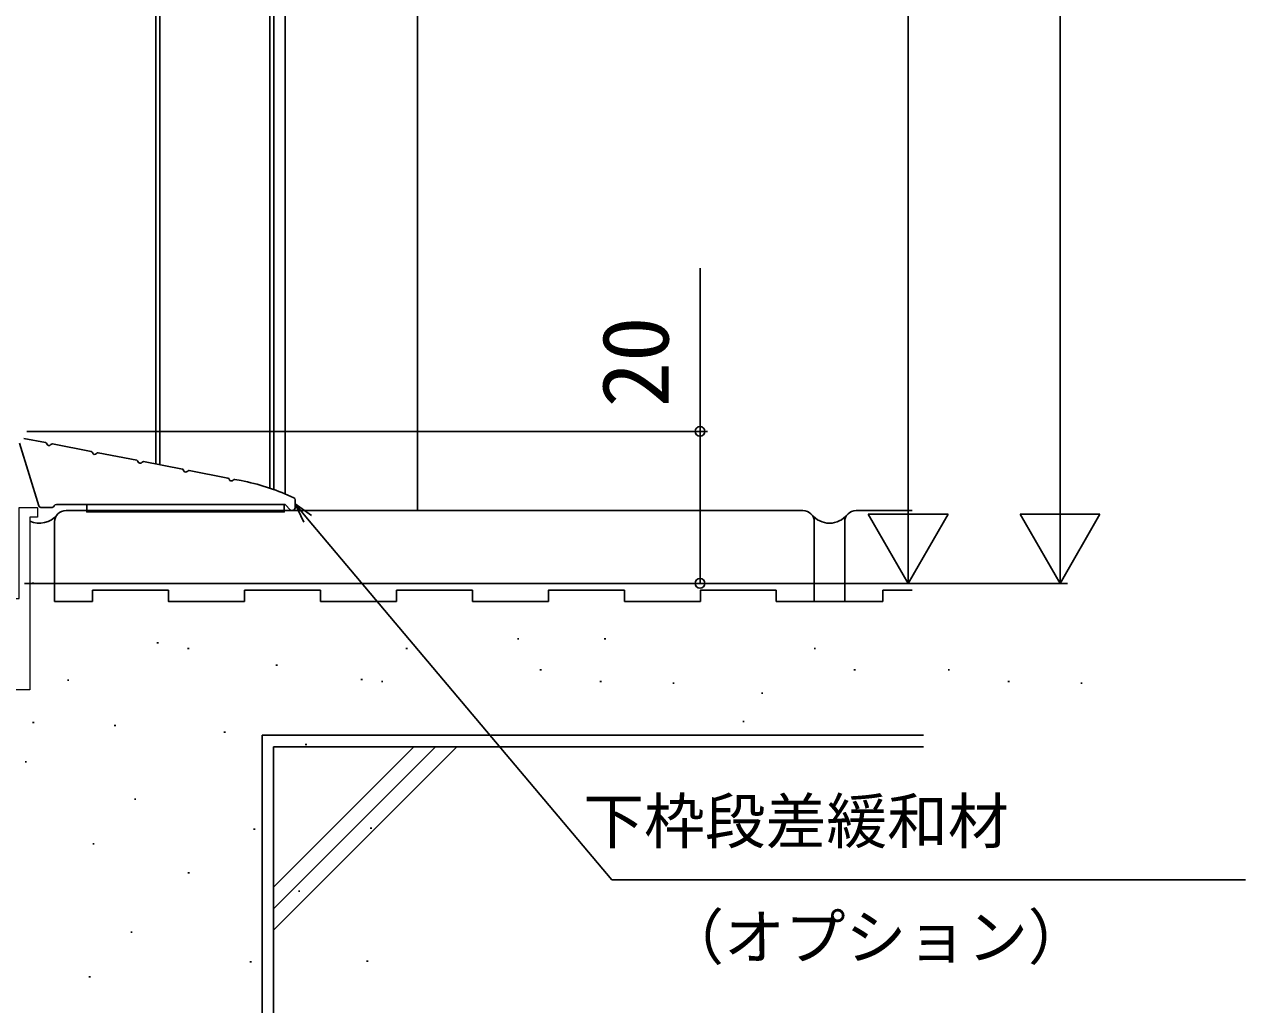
# Model space of a CAD drawing. Units: millimetres, scale not verified. Extents: x -525 to 525, y -783 to 779.
# Drawn here: x -192.2 to -31.5, y -222.5 to -93.5 of the extents above; entities that cross this region are included whole.
import ezdxf
from ezdxf.enums import TextEntityAlignment as Align

# ---------------------------------------------------------------- set-up
doc = ezdxf.new("R2010")
doc.units = ezdxf.units.MM
doc.header["$LTSCALE"] = 4
doc.layers.add('0-2_YKK_11', color=211, linetype='Continuous', lineweight=18)
for name, color, linetype in [('0-4_YKK_12', 2, 'Continuous'), ('0-5_YKK_13', 4, 'Continuous'), ('0-7_YKK_D', 6, 'Continuous'), ('0-9_YSS_K', 3, 'Continuous')]:
    doc.layers.add(name, color=color, linetype=linetype)
doc.styles.add('ＭＳ ゴシック', font='')
doc.styles.get('ＭＳ ゴシック').set_extended_font_data('MS Gothic')

msp = doc.modelspace()

# ---------------------------------------------------------------- linework, layer by layer
at = {"layer": '0-2_YKK_11', "color": 4}
msp.add_lwpolyline([(-256.198, -181.033), (-261.498, -181.033), (-261.498, -176.033), (-261.498, -169.033), (-247.998, -169.033), (-247.998, -167.033), (-246.998, -167.033), (-246.998, -169.033), (-205.998, -169.033), (-205.998, -167.033), (-204.998, -167.033), (-204.998, -169.033), (-192.898, -169.033), (-192.898, -157.033), (-190.498, -157.033), (-190.498, -158.333), (-191.498, -158.333), (-191.498, -181.033), (-196.798, -181.033)], dxfattribs=at)
at = {"layer": '0-4_YKK_12'}
for p, q in [((-174.9, -151.326), (-174.9, 34.06)), ((-174.4, -151.423), (-174.4, 34.06)), ((-159.9, -154.503), (-159.9, 34.06)), ((-159.4, -154.676), (-159.4, 34.06)), ((-157.9, -155.253), (-157.9, 34.06))]:
    msp.add_line(p, q, dxfattribs=at)
at = {"layer": '0-5_YKK_13'}
for p, q in [((-190.34, -156.822), (-192.876, -148.581)), ((-192.302, -147.944), (-189.424, -148.503)), ((-188.524, -148.678), (-183.425, -149.669)), ((-182.525, -149.844), (-177.425, -150.835)), ((-176.526, -151.01), (-171.426, -152.002)), ((-170.526, -152.176), (-165.427, -153.168)), ((-164.525, -153.343), (-163.695, -153.504)), ((-157.15, -155.577), (-156.755, -155.754)), ((-188.575, -157.033), (-190.053, -157.033)), ((-158.011, -156.633), (-188.009, -156.633)), ((-157.274, -157.301), (-157.788, -156.732))]:
    msp.add_line(p, q, dxfattribs=at)
msp.add_lwpolyline([(-184.008, -156.633), (-158.011, -156.633), (-158.011, -157.633), (-184.008, -157.633)], close=True, dxfattribs=at)
msp.add_lwpolyline([(-156.577, -156.028), (-156.577, -156.134), (-156.577, -157.033)], dxfattribs=at)
for centre, radius, start, end in [((-189.462, -148.699), 0.2, 12.57818, 79), ((-188.974, -148.59), 0.3, 192.57818, 325.42182), ((-188.563, -148.874), 0.2, 79, 145.42182), ((-183.463, -149.865), 0.2, 12.57818, 79), ((-182.975, -149.757), 0.3, 192.57818, 325.42182), ((-182.563, -150.04), 0.2, 79, 145.42182), ((-177.463, -151.032), 0.2, 12.57818, 79), ((-176.975, -150.923), 0.3, 192.57818, 325.42182), ((-176.564, -151.207), 0.2, 79, 145.42182), ((-171.464, -152.198), 0.2, 12.57818, 79), ((-170.976, -152.089), 0.3, 192.57818, 325.42182), ((-170.564, -152.373), 0.2, 79, 145.42182), ((-165.465, -153.364), 0.2, 12.21755, 79), ((-164.977, -153.258), 0.3, 192.21755, 325.78245), ((-164.563, -153.539), 0.2, 79, 145.78245), ((-169.419, -182.95), 29.997, 65.85674, 79), ((-156.877, -156.028), 0.3, 0, 65.85674), ((-190.053, -156.733), 0.3, 197.10289, 270), ((-188.575, -156.733), 0.3, 270, 340.52878), ((-188.009, -156.933), 0.3, 90, 160.52878), ((-158.011, -156.933), 0.3, 42.07502, 90), ((-156.977, -157.033), 0.4, 222.07502, 360)]:
    msp.add_arc(centre, radius, start, end, dxfattribs=at)
at = {"layer": '0-7_YKK_D'}
for p, q in [((-55.897, 276.467), (-55.897, -156.533)), ((-75.897, 271.466), (-75.897, -156.533)), ((-191.895, -147.033), (-102.29, -147.033)), ((-75.897, -167.033), (-75.897, -148.847)), ((-55.897, -167.033), (-55.897, -148.847)), ((-75.897, -167.033), (-81.147, -157.94)), ((-70.647, -157.94), (-81.147, -157.94)), ((-75.897, -167.033), (-70.647, -157.94)), ((-55.897, -167.033), (-61.147, -157.94)), ((-50.647, -157.94), (-61.147, -157.94)), ((-55.897, -167.033), (-50.647, -157.94)), ((-192.198, -167.033), (-54.897, -167.033)), ((-191.895, -167.033), (-102.29, -167.033)), ((-191.895, -167.033), (-74.897, -167.033))]:
    msp.add_line(p, q, dxfattribs=at)
for points in [[(-103.29, -167.033), (-103.29, -147.033), (-103.29, -125.529)], [(-155.457, -158.974), (-156.577, -156.583), (-154.412, -158.093)], [(-156.577, -156.583), (-154.934, -158.534), (-114.892, -206.063), (-31.479, -206.063)]]:
    msp.add_lwpolyline(points, dxfattribs=at)
for centre in [(-103.29, -147.033), (-103.29, -167.033)]:
    msp.add_circle(centre, 0.637, dxfattribs=at)
at = {"layer": '0-9_YSS_K'}
for p, q in [((-140.498, 319.967), (-140.498, -157.433)), ((-186.743, -157.433), (-89.745, -157.433)), ((-82.745, -157.433), (-75.371, -157.433)), ((-188.243, -169.433), (-188.243, -158.933)), ((-88.245, -169.433), (-88.245, -158.933)), ((-84.245, -169.433), (-84.245, -158.933)), ((-191.192, -167.014), (-190.992, -167.014)), ((-183.245, -167.933), (-173.245, -167.933)), ((-183.245, -169.433), (-183.245, -167.933)), ((-163.245, -167.933), (-153.245, -167.933)), ((-163.245, -169.433), (-163.245, -167.933)), ((-153.245, -169.433), (-153.245, -167.933)), ((-143.245, -167.933), (-133.245, -167.933)), ((-143.245, -169.433), (-143.245, -167.933)), ((-133.245, -169.433), (-133.245, -167.933)), ((-113.245, -169.433), (-113.245, -167.933)), ((-93.245, -169.433), (-93.245, -167.933)), ((-79.245, -167.933), (-75.371, -167.933)), ((-79.245, -169.433), (-79.245, -167.933)), ((-183.245, -169.433), (-188.243, -169.433)), ((-143.245, -169.433), (-153.245, -169.433)), ((-123.245, -169.433), (-133.245, -169.433)), ((-103.245, -169.433), (-113.245, -169.433)), ((-88.245, -169.433), (-93.245, -169.433)), ((-79.245, -169.433), (-88.245, -169.433)), ((-174.789, -174.857), (-174.589, -174.857)), ((-127.327, -174.352), (-127.127, -174.352)), ((-115.904, -174.352), (-115.704, -174.352)), ((-170.747, -175.621), (-170.546, -175.621)), ((-141.992, -175.621), (-141.792, -175.621)), ((-88.275, -175.621), (-88.075, -175.621)), ((-159.104, -177.798), (-158.904, -177.798)), ((-186.553, -179.758), (-186.353, -179.758)), ((-147.925, -179.683), (-147.725, -179.683)), ((-145.232, -179.967), (-145.032, -179.967)), ((-124.362, -178.429), (-124.162, -178.429)), ((-116.478, -179.967), (-116.278, -179.967)), ((-83.043, -178.429), (-82.843, -178.429)), ((-70.645, -178.429), (-70.445, -178.429)), ((-62.761, -179.967), (-62.561, -179.967)), ((-106.889, -180.159), (-106.689, -180.159)), ((-95.208, -181.479), (-95.008, -181.479)), ((-53.172, -180.159), (-52.972, -180.159)), ((-191.15, -185.341), (-190.95, -185.341)), ((-180.402, -185.733), (-180.202, -185.733)), ((-97.669, -185.21), (-97.469, -185.21)), ((-165.966, -186.621), (-165.766, -186.621)), ((-160.942, -187.033), (-119.908, -187.033)), ((-121.609, -187.033), (-73.881, -187.033)), ((-159.442, -188.533), (-119.908, -188.533)), ((-140.941, -188.533), (-159.442, -207.035)), ((-138.113, -188.533), (-159.442, -209.863)), ((-135.284, -188.533), (-159.442, -212.692)), ((-155.261, -188.24), (-155.061, -188.24)), ((-121.609, -188.533), (-73.881, -188.533)), ((-192.139, -190.542), (-191.939, -190.542)), ((-177.73, -195.443), (-177.53, -195.443)), ((-146.703, -199.243), (-146.503, -199.243)), ((-162.045, -199.365), (-161.845, -199.365)), ((-183.231, -201.311), (-183.031, -201.311)), ((-170.704, -205.129), (-170.504, -205.129)), ((-156.157, -207.553), (-155.957, -207.553)), ((-178.219, -212.939), (-178.019, -212.939)), ((-162.534, -216.861), (-162.334, -216.861)), ((-147.191, -216.739), (-146.991, -216.739)), ((-183.719, -218.806), (-183.519, -218.806))]:
    msp.add_line(p, q, dxfattribs=at)
for points in [[(-163.245, -169.433), (-173.245, -169.433), (-173.245, -167.933)], [(-123.245, -169.433), (-123.245, -167.933), (-113.245, -167.933)], [(-103.245, -169.433), (-103.245, -167.933), (-93.245, -167.933)], [(-160.942, -187.033), (-160.942, -225.776), (-400.148, -238.312)], [(-159.442, -188.533), (-159.442, -227.199), (-400.148, -239.814)]]:
    msp.add_lwpolyline(points, dxfattribs=at)
for centre, radius, start, end in [((-186.743, -158.933), 1.5, 90, 180), ((-89.745, -158.933), 1.5, 0, 90), ((-82.745, -158.933), 1.5, 90, 180), ((-190.243, -156.104), 3, 245.27673, 321.05765), ((-86.245, -156.104), 3, 218.94235, 321.05765)]:
    msp.add_arc(centre, radius, start, end, dxfattribs=at)

# ---------------------------------------------------------------- texts
at = {"layer": '0-7_YKK_D', "style": 'ＭＳ ゴシック'}
msp.add_text('20', height=8.798, rotation=90, dxfattribs=at).set_placement((-104.79, -143.87), align=Align.BOTTOM_LEFT)
for s, p in [('下枠段差緩和材', (-118.652, -203.015)), ('（オプション）', (-108.129, -218.257))]:
    msp.add_text(s, height=5.865, dxfattribs=at).set_placement(p, align=Align.BOTTOM_LEFT)

doc.saveas('drawing.dxf')
